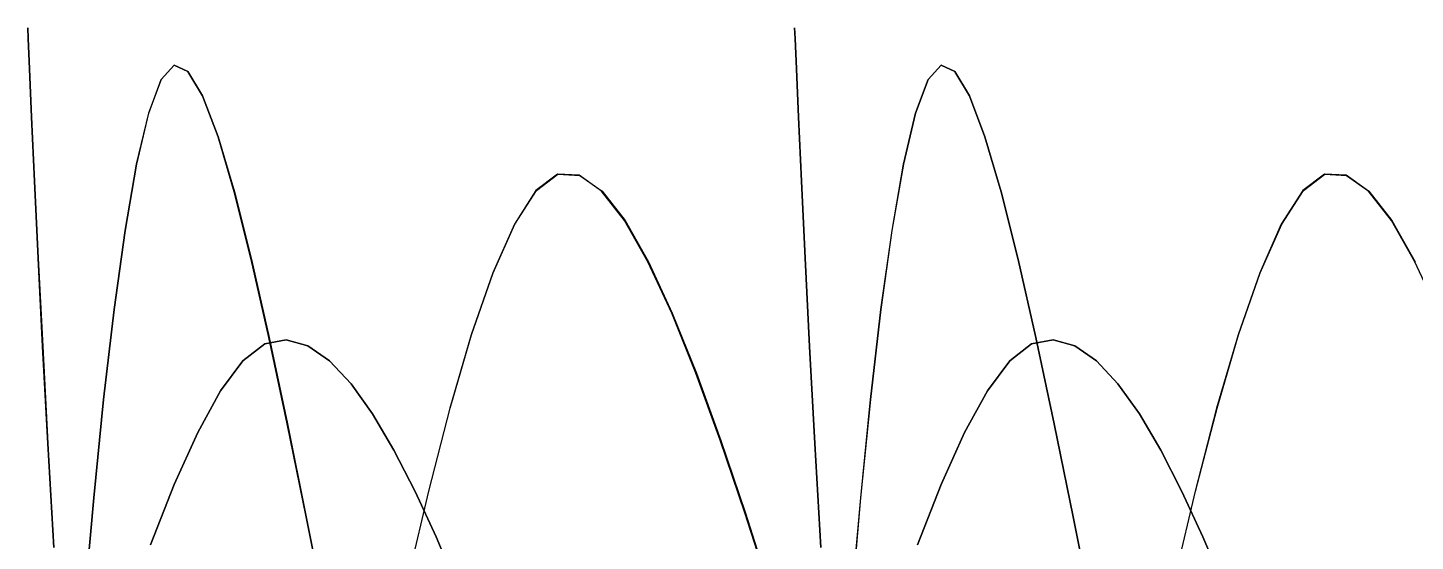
# Model space of a CAD drawing. Header units: metres. Extents: x -880 to 880, y -160 to 160.
# Drawn here: x 240 to 529.5, y 52.9 to 160 of the extents above; entities that cross this region are included whole.
import ezdxf

# ---------------------------------------------------------------- set-up
doc = ezdxf.new("R2010")
doc.units = ezdxf.units.M

msp = doc.modelspace()

# ---------------------------------------------------------------- linework, layer by layer
for p, q in [((240.09, 157.77, -311.77), (240, 160, -311.77)), ((240, 160, -311.77), (240.09, 157.77, -311.77)), ((240.09, 157.77, -311.77), (240, 160, -311.77)), ((240, 160, -311.77), (240.09, 157.77, -311.77)), ((400.09, 157.77, -311.77), (400, 160, -311.77)), ((400, 160, -311.77), (400.09, 157.77, -311.77)), ((400.09, 157.77, -311.77), (400, 160, -311.77)), ((400, 160, -311.77), (400.09, 157.77, -311.77)), ((240.36, 151.4, -311.77), (240.09, 157.77, -311.77)), ((240.09, 157.77, -311.77), (240.36, 151.4, -311.77)), ((240.36, 151.4, -311.77), (240.09, 157.77, -311.77)), ((240.09, 157.77, -311.77), (240.36, 151.4, -311.77)), ((400.36, 151.4, -311.77), (400.09, 157.77, -311.77)), ((400.09, 157.77, -311.77), (400.36, 151.4, -311.77)), ((400.36, 151.4, -311.77), (400.09, 157.77, -311.77)), ((400.09, 157.77, -311.77), (400.36, 151.4, -311.77)), ((240.8, 141.33, -311.77), (240.36, 151.4, -311.77)), ((240.36, 151.4, -311.77), (240.8, 141.33, -311.77)), ((240.8, 141.33, -311.77), (240.36, 151.4, -311.77)), ((240.36, 151.4, -311.77), (240.8, 141.33, -311.77)), ((270.56, 152.17, -311.77), (267.84, 149.22, -311.77)), ((270.56, 152.17, -311.77), (267.84, 149.22, -311.77)), ((267.85, 149.22, -311.77), (270.56, 152.17, -311.77)), ((267.85, 149.22, -311.77), (270.56, 152.17, -311.77)), ((273.42, 150.89, -311.77), (270.56, 152.17, -311.77)), ((270.56, 152.17, -311.77), (273.42, 150.89, -311.77)), ((273.42, 150.89, -311.77), (270.56, 152.17, -311.77)), ((270.56, 152.17, -311.77), (273.42, 150.89, -311.77)), ((276.47, 145.78, -311.77), (273.42, 150.89, -311.77)), ((273.42, 150.89, -311.77), (276.48, 145.78, -311.77)), ((276.47, 145.78, -311.77), (273.42, 150.89, -311.77)), ((273.42, 150.89, -311.77), (276.48, 145.78, -311.77)), ((400.8, 141.33, -311.77), (400.36, 151.4, -311.77)), ((400.36, 151.4, -311.77), (400.8, 141.33, -311.77)), ((400.8, 141.33, -311.77), (400.36, 151.4, -311.77)), ((400.36, 151.4, -311.77), (400.8, 141.33, -311.77)), ((430.56, 152.17, -311.77), (427.84, 149.22, -311.77)), ((430.56, 152.17, -311.77), (427.84, 149.22, -311.77)), ((427.85, 149.22, -311.77), (430.56, 152.17, -311.77)), ((427.85, 149.22, -311.77), (430.56, 152.17, -311.77)), ((433.42, 150.89, -311.77), (430.56, 152.17, -311.77)), ((430.56, 152.17, -311.77), (433.42, 150.89, -311.77)), ((433.42, 150.89, -311.77), (430.56, 152.17, -311.77)), ((430.56, 152.17, -311.77), (433.42, 150.89, -311.77)), ((436.47, 145.78, -311.77), (433.42, 150.89, -311.77)), ((433.42, 150.89, -311.77), (436.48, 145.78, -311.77)), ((436.47, 145.78, -311.77), (433.42, 150.89, -311.77)), ((433.42, 150.89, -311.77), (436.48, 145.78, -311.77)), ((267.84, 149.22, -311.77), (265.22, 142.19, -311.77)), ((267.84, 149.22, -311.77), (265.22, 142.19, -311.77)), ((265.23, 142.19, -311.77), (267.85, 149.22, -311.77)), ((265.23, 142.19, -311.77), (267.85, 149.22, -311.77)), ((427.84, 149.22, -311.77), (425.22, 142.19, -311.77)), ((427.84, 149.22, -311.77), (425.22, 142.19, -311.77)), ((425.23, 142.19, -311.77), (427.85, 149.22, -311.77)), ((425.23, 142.19, -311.77), (427.85, 149.22, -311.77)), ((279.7, 137.27, -311.77), (276.47, 145.78, -311.77)), ((279.7, 137.27, -311.77), (276.47, 145.78, -311.77)), ((276.48, 145.78, -311.77), (279.7, 137.27, -311.77)), ((276.48, 145.78, -311.77), (279.7, 137.27, -311.77)), ((439.7, 137.27, -311.77), (436.47, 145.78, -311.77)), ((439.7, 137.27, -311.77), (436.47, 145.78, -311.77)), ((436.48, 145.78, -311.77), (439.7, 137.27, -311.77)), ((436.48, 145.78, -311.77), (439.7, 137.27, -311.77)), ((265.22, 142.19, -311.77), (262.71, 131.55, -311.77)), ((262.71, 131.55, -311.77), (265.23, 142.19, -311.77)), ((265.22, 142.19, -311.77), (262.71, 131.55, -311.77)), ((262.71, 131.55, -311.77), (265.23, 142.19, -311.77)), ((425.22, 142.19, -311.77), (422.71, 131.55, -311.77)), ((422.71, 131.55, -311.77), (425.23, 142.19, -311.77)), ((425.22, 142.19, -311.77), (422.71, 131.55, -311.77)), ((422.71, 131.55, -311.77), (425.23, 142.19, -311.77)), ((241.41, 128.02, -311.77), (240.8, 141.33, -311.77)), ((240.8, 141.33, -311.77), (241.41, 128.02, -311.77)), ((241.41, 128.02, -311.77), (240.8, 141.33, -311.77)), ((240.8, 141.33, -311.77), (241.41, 128.02, -311.77)), ((401.41, 128.02, -311.77), (400.8, 141.33, -311.77)), ((400.8, 141.33, -311.77), (401.41, 128.02, -311.77)), ((401.41, 128.02, -311.77), (400.8, 141.33, -311.77)), ((400.8, 141.33, -311.77), (401.41, 128.02, -311.77)), ((283.09, 125.77, -311.77), (279.7, 137.27, -311.77)), ((279.7, 137.27, -311.77), (283.1, 125.77, -311.77)), ((283.09, 125.77, -311.77), (279.7, 137.27, -311.77)), ((279.7, 137.27, -311.77), (283.1, 125.77, -311.77)), ((443.09, 125.77, -311.77), (439.7, 137.27, -311.77)), ((439.7, 137.27, -311.77), (443.1, 125.77, -311.77)), ((443.09, 125.77, -311.77), (439.7, 137.27, -311.77)), ((439.7, 137.27, -311.77), (443.1, 125.77, -311.77)), ((262.71, 131.55, -311.77), (260.3, 117.75, -311.77)), ((262.71, 131.55, -311.77), (260.3, 117.75, -311.77)), ((260.31, 117.75, -311.77), (262.71, 131.55, -311.77)), ((260.31, 117.75, -311.77), (262.71, 131.55, -311.77)), ((422.71, 131.55, -311.77), (420.3, 117.75, -311.77)), ((422.71, 131.55, -311.77), (420.3, 117.75, -311.77)), ((420.31, 117.75, -311.77), (422.71, 131.55, -311.77)), ((420.31, 117.75, -311.77), (422.71, 131.55, -311.77)), ((242.18, 111.94, -311.77), (241.41, 128.02, -311.77)), ((241.41, 128.02, -311.77), (242.18, 111.94, -311.77)), ((242.18, 111.94, -311.77), (241.41, 128.02, -311.77)), ((241.41, 128.02, -311.77), (242.18, 111.94, -311.77)), ((350.52, 129.45, -311.77), (346.03, 126.06, -311.77)), ((350.52, 129.45, -311.77), (346.03, 126.06, -311.77)), ((346.13, 126.05, -311.77), (350.61, 129.44, -311.77)), ((346.13, 126.05, -311.77), (350.61, 129.44, -311.77)), ((355.06, 129.23, -311.77), (350.52, 129.45, -311.77)), ((355.06, 129.23, -311.77), (350.52, 129.45, -311.77)), ((350.61, 129.44, -311.77), (355.16, 129.22, -311.77)), ((350.61, 129.44, -311.77), (355.16, 129.22, -311.77)), ((359.73, 125.9, -311.77), (355.06, 129.23, -311.77)), ((359.73, 125.9, -311.77), (355.06, 129.23, -311.77)), ((355.16, 129.22, -311.77), (359.82, 125.89, -311.77)), ((355.16, 129.22, -311.77), (359.82, 125.89, -311.77)), ((402.18, 111.94, -311.77), (401.41, 128.02, -311.77)), ((401.41, 128.02, -311.77), (402.18, 111.94, -311.77)), ((402.18, 111.94, -311.77), (401.41, 128.02, -311.77)), ((401.41, 128.02, -311.77), (402.18, 111.94, -311.77)), ((510.52, 129.45, -311.77), (506.03, 126.06, -311.77)), ((510.52, 129.45, -311.77), (506.03, 126.06, -311.77)), ((506.13, 126.05, -311.77), (510.61, 129.44, -311.77)), ((506.13, 126.05, -311.77), (510.61, 129.44, -311.77)), ((515.06, 129.23, -311.77), (510.52, 129.45, -311.77)), ((515.06, 129.23, -311.77), (510.52, 129.45, -311.77)), ((510.61, 129.44, -311.77), (515.16, 129.22, -311.77)), ((510.61, 129.44, -311.77), (515.16, 129.22, -311.77)), ((519.73, 125.9, -311.77), (515.06, 129.23, -311.77)), ((519.73, 125.9, -311.77), (515.06, 129.23, -311.77)), ((515.16, 129.22, -311.77), (519.82, 125.89, -311.77)), ((515.16, 129.22, -311.77), (519.82, 125.89, -311.77)), ((286.64, 111.68, -311.77), (283.09, 125.77, -311.77)), ((286.64, 111.68, -311.77), (283.09, 125.77, -311.77)), ((283.1, 125.77, -311.77), (286.65, 111.68, -311.77)), ((283.1, 125.77, -311.77), (286.65, 111.68, -311.77)), ((346.03, 126.06, -311.77), (341.53, 119.07, -311.77)), ((346.03, 126.06, -311.77), (341.53, 119.07, -311.77)), ((341.62, 119.06, -311.77), (346.13, 126.05, -311.77)), ((341.62, 119.06, -311.77), (346.13, 126.05, -311.77)), ((364.51, 119.78, -311.77), (359.73, 125.9, -311.77)), ((364.51, 119.78, -311.77), (359.73, 125.9, -311.77)), ((359.82, 125.89, -311.77), (364.61, 119.77, -311.77)), ((359.82, 125.89, -311.77), (364.61, 119.77, -311.77)), ((446.64, 111.68, -311.77), (443.09, 125.77, -311.77)), ((446.64, 111.68, -311.77), (443.09, 125.77, -311.77)), ((443.1, 125.77, -311.77), (446.65, 111.68, -311.77)), ((443.1, 125.77, -311.77), (446.65, 111.68, -311.77)), ((506.03, 126.06, -311.77), (501.53, 119.07, -311.77)), ((506.03, 126.06, -311.77), (501.53, 119.07, -311.77)), ((501.62, 119.06, -311.77), (506.13, 126.05, -311.77)), ((501.62, 119.06, -311.77), (506.13, 126.05, -311.77)), ((524.51, 119.78, -311.77), (519.73, 125.9, -311.77)), ((524.51, 119.78, -311.77), (519.73, 125.9, -311.77)), ((519.82, 125.89, -311.77), (524.61, 119.77, -311.77)), ((519.82, 125.89, -311.77), (524.61, 119.77, -311.77)), ((341.53, 119.07, -311.77), (337.02, 108.9, -311.77)), ((341.53, 119.07, -311.77), (337.02, 108.9, -311.77)), ((337.11, 108.89, -311.77), (341.62, 119.06, -311.77)), ((337.11, 108.89, -311.77), (341.62, 119.06, -311.77)), ((369.39, 111.2, -311.77), (364.51, 119.78, -311.77)), ((369.39, 111.2, -311.77), (364.51, 119.78, -311.77)), ((364.61, 119.77, -311.77), (369.49, 111.19, -311.77)), ((364.61, 119.77, -311.77), (369.49, 111.19, -311.77)), ((501.53, 119.07, -311.77), (497.02, 108.9, -311.77)), ((501.53, 119.07, -311.77), (497.02, 108.9, -311.77)), ((497.11, 108.89, -311.77), (501.62, 119.06, -311.77)), ((497.11, 108.89, -311.77), (501.62, 119.06, -311.77)), ((529.39, 111.2, -311.77), (524.51, 119.78, -311.77)), ((529.39, 111.2, -311.77), (524.51, 119.78, -311.77)), ((524.61, 119.77, -311.77), (529.49, 111.19, -311.77)), ((524.61, 119.77, -311.77), (529.49, 111.19, -311.77)), ((260.3, 117.75, -311.77), (258.01, 101.24, -311.77)), ((258.01, 101.24, -311.77), (260.31, 117.75, -311.77)), ((260.3, 117.75, -311.77), (258.01, 101.24, -311.77)), ((258.01, 101.24, -311.77), (260.31, 117.75, -311.77)), ((420.3, 117.75, -311.77), (418.01, 101.24, -311.77)), ((418.01, 101.24, -311.77), (420.31, 117.75, -311.77)), ((420.3, 117.75, -311.77), (418.01, 101.24, -311.77)), ((418.01, 101.24, -311.77), (420.31, 117.75, -311.77)), ((243.11, 93.53, -311.77), (242.18, 111.94, -311.77)), ((242.18, 111.94, -311.77), (243.12, 93.53, -311.77)), ((243.11, 93.53, -311.77), (242.18, 111.94, -311.77)), ((242.18, 111.94, -311.77), (243.12, 93.53, -311.77)), ((290.33, 95.42, -311.77), (286.64, 111.68, -311.77)), ((290.33, 95.42, -311.77), (286.64, 111.68, -311.77)), ((286.65, 111.68, -311.77), (290.34, 95.42, -311.77)), ((286.65, 111.68, -311.77), (290.34, 95.42, -311.77)), ((374.36, 100.49, -311.77), (369.39, 111.2, -311.77)), ((374.36, 100.49, -311.77), (369.39, 111.2, -311.77)), ((369.49, 111.19, -311.77), (374.45, 100.48, -311.77)), ((369.49, 111.19, -311.77), (374.45, 100.48, -311.77)), ((403.11, 93.53, -311.77), (402.18, 111.94, -311.77)), ((402.18, 111.94, -311.77), (403.12, 93.53, -311.77)), ((403.11, 93.53, -311.77), (402.18, 111.94, -311.77)), ((402.18, 111.94, -311.77), (403.12, 93.53, -311.77)), ((450.33, 95.42, -311.77), (446.64, 111.68, -311.77)), ((450.33, 95.42, -311.77), (446.64, 111.68, -311.77)), ((446.65, 111.68, -311.77), (450.34, 95.42, -311.77)), ((446.65, 111.68, -311.77), (450.34, 95.42, -311.77)), ((534.36, 100.49, -311.77), (529.39, 111.2, -311.77)), ((534.36, 100.49, -311.77), (529.39, 111.2, -311.77)), ((337.02, 108.9, -311.77), (332.52, 95.95, -311.77)), ((337.02, 108.9, -311.77), (332.52, 95.95, -311.77)), ((332.61, 95.94, -311.77), (337.11, 108.89, -311.77)), ((332.61, 95.94, -311.77), (337.11, 108.89, -311.77)), ((497.02, 108.9, -311.77), (492.52, 95.95, -311.77)), ((497.02, 108.9, -311.77), (492.52, 95.95, -311.77)), ((492.61, 95.94, -311.77), (497.11, 108.89, -311.77)), ((492.61, 95.94, -311.77), (497.11, 108.89, -311.77)), ((258.01, 101.24, -311.77), (255.83, 82.49, -311.77)), ((255.83, 82.49, -311.77), (258.01, 101.24, -311.77)), ((258.01, 101.24, -311.77), (255.83, 82.49, -311.77)), ((255.83, 82.49, -311.77), (258.01, 101.24, -311.77)), ((379.39, 87.96, -311.77), (374.36, 100.49, -311.77)), ((379.39, 87.96, -311.77), (374.36, 100.49, -311.77)), ((374.45, 100.48, -311.77), (379.49, 87.96, -311.77)), ((374.45, 100.48, -311.77), (379.49, 87.96, -311.77)), ((418.01, 101.24, -311.77), (415.83, 82.49, -311.77)), ((415.83, 82.49, -311.77), (418.01, 101.24, -311.77)), ((418.01, 101.24, -311.77), (415.83, 82.49, -311.77)), ((415.83, 82.49, -311.77), (418.01, 101.24, -311.77)), ((332.52, 95.95, -311.77), (328.03, 80.64, -311.77)), ((332.52, 95.95, -311.77), (328.03, 80.64, -311.77)), ((328.12, 80.63, -311.77), (332.61, 95.94, -311.77)), ((328.12, 80.63, -311.77), (332.61, 95.94, -311.77)), ((492.52, 95.95, -311.77), (488.03, 80.64, -311.77)), ((492.52, 95.95, -311.77), (488.03, 80.64, -311.77)), ((488.12, 80.63, -311.77), (492.61, 95.94, -311.77)), ((488.12, 80.63, -311.77), (492.61, 95.94, -311.77)), ((244.2, 73.26, -311.77), (243.11, 93.53, -311.77)), ((244.2, 73.26, -311.77), (243.11, 93.53, -311.77)), ((243.12, 93.53, -311.77), (244.21, 73.26, -311.77)), ((243.12, 93.53, -311.77), (244.21, 73.26, -311.77)), ((289.44, 94.05, -311.77), (284.9, 90.55, -311.77)), ((284.9, 90.55, -311.77), (289.44, 94.05, -311.77)), ((289.44, 94.05, -311.77), (284.9, 90.55, -311.77)), ((284.9, 90.55, -311.77), (289.44, 94.05, -311.77)), ((293.93, 94.92, -311.77), (289.44, 94.05, -311.77)), ((289.44, 94.05, -311.77), (293.93, 94.92, -311.77)), ((293.93, 94.92, -311.77), (289.44, 94.05, -311.77)), ((289.44, 94.05, -311.77), (293.93, 94.92, -311.77)), ((294.15, 77.4, -311.77), (290.33, 95.42, -311.77)), ((294.15, 77.4, -311.77), (290.33, 95.42, -311.77)), ((290.34, 95.42, -311.77), (294.16, 77.4, -311.77)), ((290.34, 95.42, -311.77), (294.16, 77.4, -311.77)), ((298.43, 93.69, -311.77), (293.93, 94.92, -311.77)), ((293.93, 94.92, -311.77), (298.43, 93.69, -311.77)), ((298.43, 93.69, -311.77), (293.93, 94.92, -311.77)), ((293.93, 94.92, -311.77), (298.43, 93.69, -311.77)), ((302.94, 90.56, -311.77), (298.43, 93.69, -311.77)), ((298.43, 93.69, -311.77), (302.94, 90.56, -311.77)), ((302.94, 90.56, -311.77), (298.43, 93.69, -311.77)), ((298.43, 93.69, -311.77), (302.94, 90.56, -311.77)), ((404.2, 73.26, -311.77), (403.11, 93.53, -311.77)), ((404.2, 73.26, -311.77), (403.11, 93.53, -311.77)), ((403.12, 93.53, -311.77), (404.21, 73.26, -311.77)), ((403.12, 93.53, -311.77), (404.21, 73.26, -311.77)), ((449.44, 94.05, -311.77), (444.9, 90.55, -311.77)), ((444.9, 90.55, -311.77), (449.44, 94.05, -311.77)), ((449.44, 94.05, -311.77), (444.9, 90.55, -311.77)), ((444.9, 90.55, -311.77), (449.44, 94.05, -311.77)), ((453.93, 94.92, -311.77), (449.44, 94.05, -311.77)), ((449.44, 94.05, -311.77), (453.93, 94.92, -311.77)), ((453.93, 94.92, -311.77), (449.44, 94.05, -311.77)), ((449.44, 94.05, -311.77), (453.93, 94.92, -311.77)), ((454.15, 77.4, -311.77), (450.33, 95.42, -311.77)), ((454.15, 77.4, -311.77), (450.33, 95.42, -311.77)), ((450.34, 95.42, -311.77), (454.16, 77.4, -311.77)), ((450.34, 95.42, -311.77), (454.16, 77.4, -311.77)), ((458.43, 93.69, -311.77), (453.93, 94.92, -311.77)), ((453.93, 94.92, -311.77), (458.43, 93.69, -311.77)), ((458.43, 93.69, -311.77), (453.93, 94.92, -311.77)), ((453.93, 94.92, -311.77), (458.43, 93.69, -311.77)), ((462.94, 90.56, -311.77), (458.43, 93.69, -311.77)), ((458.43, 93.69, -311.77), (462.94, 90.56, -311.77)), ((462.94, 90.56, -311.77), (458.43, 93.69, -311.77)), ((458.43, 93.69, -311.77), (462.94, 90.56, -311.77)), ((284.9, 90.55, -311.77), (280.23, 84.29, -311.77)), ((280.23, 84.29, -311.77), (284.9, 90.55, -311.77)), ((284.9, 90.55, -311.77), (280.23, 84.29, -311.77)), ((280.23, 84.29, -311.77), (284.9, 90.55, -311.77)), ((307.44, 85.75, -311.77), (302.94, 90.56, -311.77)), ((302.94, 90.56, -311.77), (307.44, 85.75, -311.77)), ((307.44, 85.75, -311.77), (302.94, 90.56, -311.77)), ((302.94, 90.56, -311.77), (307.44, 85.75, -311.77)), ((444.9, 90.55, -311.77), (440.23, 84.29, -311.77)), ((440.23, 84.29, -311.77), (444.9, 90.55, -311.77)), ((444.9, 90.55, -311.77), (440.23, 84.29, -311.77)), ((440.23, 84.29, -311.77), (444.9, 90.55, -311.77)), ((467.44, 85.75, -311.77), (462.94, 90.56, -311.77)), ((462.94, 90.56, -311.77), (467.44, 85.75, -311.77)), ((467.44, 85.75, -311.77), (462.94, 90.56, -311.77)), ((462.94, 90.56, -311.77), (467.44, 85.75, -311.77)), ((384.49, 73.96, -311.77), (379.39, 87.96, -311.77)), ((384.49, 73.96, -311.77), (379.39, 87.96, -311.77)), ((379.49, 87.96, -311.77), (384.58, 73.95, -311.77)), ((379.49, 87.96, -311.77), (384.58, 73.95, -311.77)), ((280.23, 84.29, -311.77), (275.45, 75.58, -311.77)), ((275.45, 75.58, -311.77), (280.23, 84.29, -311.77)), ((280.23, 84.29, -311.77), (275.45, 75.58, -311.77)), ((275.45, 75.58, -311.77), (280.23, 84.29, -311.77)), ((311.93, 79.45, -311.77), (307.44, 85.75, -311.77)), ((307.44, 85.75, -311.77), (311.93, 79.45, -311.77)), ((311.93, 79.45, -311.77), (307.44, 85.75, -311.77)), ((307.44, 85.75, -311.77), (311.93, 79.45, -311.77)), ((440.23, 84.29, -311.77), (435.45, 75.58, -311.77)), ((435.45, 75.58, -311.77), (440.23, 84.29, -311.77)), ((440.23, 84.29, -311.77), (435.45, 75.58, -311.77)), ((435.45, 75.58, -311.77), (440.23, 84.29, -311.77)), ((471.93, 79.45, -311.77), (467.44, 85.75, -311.77)), ((467.44, 85.75, -311.77), (471.93, 79.45, -311.77)), ((471.93, 79.45, -311.77), (467.44, 85.75, -311.77)), ((467.44, 85.75, -311.77), (471.93, 79.45, -311.77)), ((255.83, 82.49, -311.77), (253.77, 61.96, -311.77)), ((255.83, 82.49, -311.77), (253.77, 61.96, -311.77)), ((253.78, 61.96, -311.77), (255.83, 82.49, -311.77)), ((253.78, 61.96, -311.77), (255.83, 82.49, -311.77)), ((415.83, 82.49, -311.77), (413.77, 61.96, -311.77)), ((415.83, 82.49, -311.77), (413.77, 61.96, -311.77)), ((413.78, 61.96, -311.77), (415.83, 82.49, -311.77)), ((413.78, 61.96, -311.77), (415.83, 82.49, -311.77)), ((316.39, 71.89, -311.77), (311.93, 79.45, -311.77)), ((311.93, 79.45, -311.77), (316.39, 71.89, -311.77)), ((316.39, 71.89, -311.77), (311.93, 79.45, -311.77)), ((311.93, 79.45, -311.77), (316.39, 71.89, -311.77)), ((328.03, 80.64, -311.77), (323.58, 63.38, -311.77)), ((328.03, 80.64, -311.77), (323.58, 63.38, -311.77)), ((323.65, 63.38, -311.77), (328.12, 80.63, -311.77)), ((323.65, 63.38, -311.77), (328.12, 80.63, -311.77)), ((476.39, 71.89, -311.77), (471.93, 79.45, -311.77)), ((471.93, 79.45, -311.77), (476.39, 71.89, -311.77)), ((476.39, 71.89, -311.77), (471.93, 79.45, -311.77)), ((471.93, 79.45, -311.77), (476.39, 71.89, -311.77)), ((488.03, 80.64, -311.77), (483.58, 63.38, -311.77)), ((488.03, 80.64, -311.77), (483.58, 63.38, -311.77)), ((483.65, 63.38, -311.77), (488.12, 80.63, -311.77)), ((483.65, 63.38, -311.77), (488.12, 80.63, -311.77)), ((275.45, 75.58, -311.77), (270.57, 64.75, -311.77)), ((270.57, 64.75, -311.77), (275.45, 75.58, -311.77)), ((275.45, 75.58, -311.77), (270.57, 64.75, -311.77)), ((270.57, 64.75, -311.77), (275.45, 75.58, -311.77)), ((298.09, 58.03, -311.77), (294.15, 77.4, -311.77)), ((298.09, 58.03, -311.77), (294.15, 77.4, -311.77)), ((294.16, 77.4, -311.77), (298.1, 58.03, -311.77)), ((294.16, 77.4, -311.77), (298.1, 58.03, -311.77)), ((435.45, 75.58, -311.77), (430.57, 64.75, -311.77)), ((430.57, 64.75, -311.77), (435.45, 75.58, -311.77)), ((435.45, 75.58, -311.77), (430.57, 64.75, -311.77)), ((430.57, 64.75, -311.77), (435.45, 75.58, -311.77)), ((458.09, 58.03, -311.77), (454.15, 77.4, -311.77)), ((458.09, 58.03, -311.77), (454.15, 77.4, -311.77)), ((454.16, 77.4, -311.77), (458.1, 58.03, -311.77)), ((454.16, 77.4, -311.77), (458.1, 58.03, -311.77)), ((245.45, 51.58, -311.77), (244.2, 73.26, -311.77)), ((245.45, 51.58, -311.77), (244.2, 73.26, -311.77)), ((244.21, 73.26, -311.77), (245.45, 51.58, -311.77)), ((244.21, 73.26, -311.77), (245.45, 51.58, -311.77)), ((389.63, 58.8, -311.77), (384.49, 73.96, -311.77)), ((389.63, 58.8, -311.77), (384.49, 73.96, -311.77)), ((384.58, 73.95, -311.77), (389.71, 58.79, -311.77)), ((384.58, 73.95, -311.77), (389.71, 58.79, -311.77)), ((405.44, 51.58, -311.77), (404.2, 73.26, -311.77)), ((405.44, 51.58, -311.77), (404.2, 73.26, -311.77)), ((404.21, 73.26, -311.77), (405.45, 51.58, -311.77)), ((404.21, 73.26, -311.77), (405.45, 51.58, -311.77)), ((320.81, 63.28, -311.77), (316.39, 71.89, -311.77)), ((316.39, 71.89, -311.77), (320.81, 63.28, -311.77)), ((320.81, 63.28, -311.77), (316.39, 71.89, -311.77)), ((316.39, 71.89, -311.77), (320.81, 63.28, -311.77)), ((480.81, 63.28, -311.77), (476.39, 71.89, -311.77)), ((476.39, 71.89, -311.77), (480.81, 63.28, -311.77)), ((480.81, 63.28, -311.77), (476.39, 71.89, -311.77)), ((476.39, 71.89, -311.77), (480.81, 63.28, -311.77)), ((270.57, 64.75, -311.77), (265.61, 52.14, -311.77)), ((265.61, 52.14, -311.77), (270.57, 64.75, -311.77)), ((270.57, 64.75, -311.77), (265.61, 52.14, -311.77)), ((265.61, 52.14, -311.77), (270.57, 64.75, -311.77)), ((430.57, 64.75, -311.77), (425.61, 52.14, -311.77)), ((425.61, 52.14, -311.77), (430.57, 64.75, -311.77)), ((430.57, 64.75, -311.77), (425.61, 52.14, -311.77)), ((425.61, 52.14, -311.77), (430.57, 64.75, -311.77)), ((253.77, 61.96, -311.77), (251.84, 40.09, -311.77)), ((251.84, 40.08, -311.77), (253.78, 61.96, -311.77)), ((253.77, 61.96, -311.77), (251.84, 40.09, -311.77)), ((251.84, 40.08, -311.77), (253.78, 61.96, -311.77)), ((323.58, 63.38, -311.77), (319.16, 44.59, -311.77)), ((323.58, 63.38, -311.77), (319.16, 44.59, -311.77)), ((319.23, 44.58, -311.77), (323.65, 63.38, -311.77)), ((319.23, 44.58, -311.77), (323.65, 63.38, -311.77)), ((325.18, 53.81, -311.77), (320.81, 63.28, -311.77)), ((320.81, 63.28, -311.77), (325.18, 53.81, -311.77)), ((325.18, 53.81, -311.77), (320.81, 63.28, -311.77)), ((320.81, 63.28, -311.77), (325.18, 53.81, -311.77)), ((413.77, 61.96, -311.77), (411.84, 40.09, -311.77)), ((411.84, 40.08, -311.77), (413.78, 61.96, -311.77)), ((413.77, 61.96, -311.77), (411.84, 40.09, -311.77)), ((411.84, 40.08, -311.77), (413.78, 61.96, -311.77)), ((483.58, 63.38, -311.77), (479.16, 44.59, -311.77)), ((483.58, 63.38, -311.77), (479.16, 44.59, -311.77)), ((479.23, 44.58, -311.77), (483.65, 63.38, -311.77)), ((479.23, 44.58, -311.77), (483.65, 63.38, -311.77)), ((485.18, 53.81, -311.77), (480.81, 63.28, -311.77)), ((480.81, 63.28, -311.77), (485.18, 53.81, -311.77)), ((485.18, 53.81, -311.77), (480.81, 63.28, -311.77)), ((480.81, 63.28, -311.77), (485.18, 53.81, -311.77)), ((302.14, 37.73, -311.77), (298.09, 58.03, -311.77)), ((302.14, 37.73, -311.77), (298.09, 58.03, -311.77)), ((298.1, 58.03, -311.77), (302.15, 37.73, -311.77)), ((298.1, 58.03, -311.77), (302.15, 37.73, -311.77)), ((394.79, 42.82, -311.77), (389.63, 58.8, -311.77)), ((394.79, 42.82, -311.77), (389.63, 58.8, -311.77)), ((389.71, 58.79, -311.77), (394.88, 42.81, -311.77)), ((389.71, 58.79, -311.77), (394.88, 42.81, -311.77)), ((462.14, 37.73, -311.77), (458.09, 58.03, -311.77)), ((462.14, 37.73, -311.77), (458.09, 58.03, -311.77)), ((458.1, 58.03, -311.77), (462.15, 37.73, -311.77)), ((458.1, 58.03, -311.77), (462.15, 37.73, -311.77)), ((329.48, 43.71, -311.77), (325.18, 53.81, -311.77)), ((325.18, 53.81, -311.77), (329.49, 43.71, -311.77)), ((329.48, 43.71, -311.77), (325.18, 53.81, -311.77)), ((325.18, 53.81, -311.77), (329.49, 43.71, -311.77)), ((489.48, 43.71, -311.77), (485.18, 53.81, -311.77)), ((485.18, 53.81, -311.77), (489.49, 43.71, -311.77)), ((489.48, 43.71, -311.77), (485.18, 53.81, -311.77)), ((485.18, 53.81, -311.77), (489.49, 43.71, -311.77))]:
    msp.add_line(p, q)

doc.saveas('drawing.dxf')
